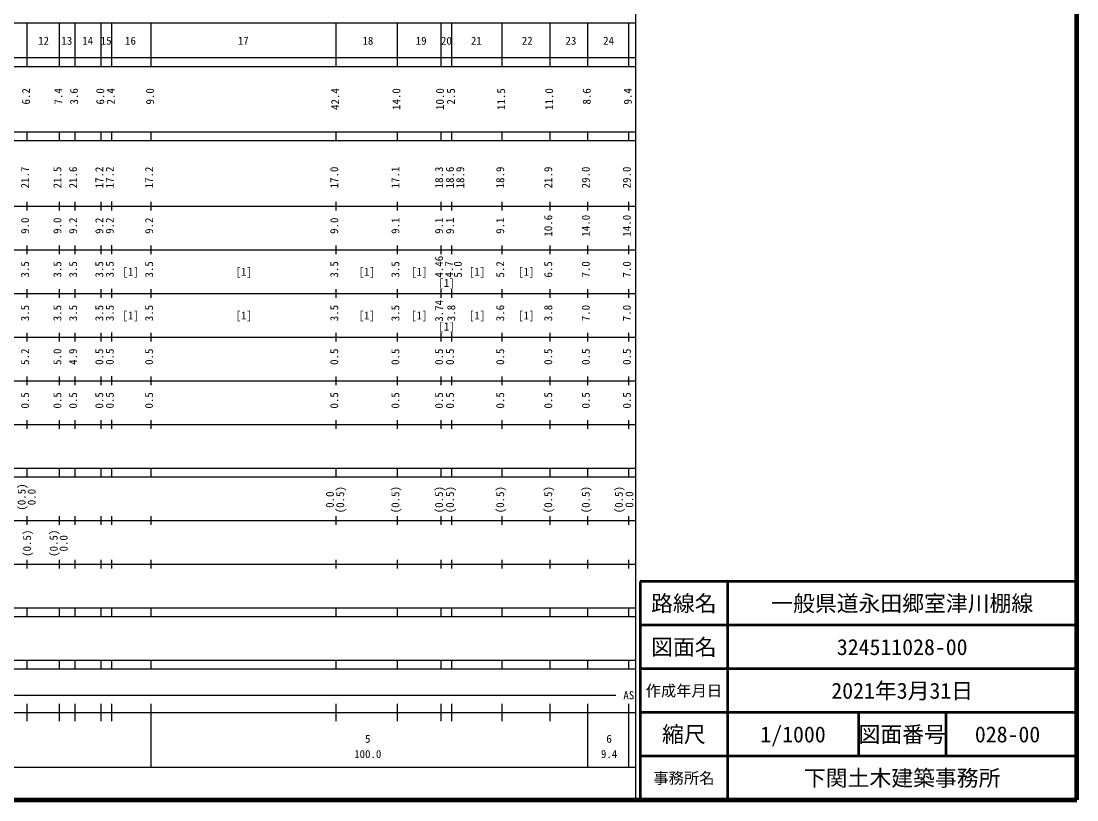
# Model space of a CAD drawing. Units: millimetres on the paper, enlarged 1000 times. Extents: x 40000 to 680000, y 20000 to 380000.
# Drawn here: x 438237 to 680000, y 20000 to 198365 of the extents above; entities that cross this region are included whole.
import ezdxf
from ezdxf.enums import TextEntityAlignment as Align

# ---------------------------------------------------------------- set-up
doc = ezdxf.new("R2010")
doc.units = ezdxf.units.MM
doc.header["$LTSCALE"] = 1000
for name, color, linetype, lineweight in [('M-TTL', 2, 'Continuous', 140), ('M-TTL-BAND', 7, 'Continuous', 25), ('M-TTL-FRAM', 2, 'Continuous', 50), ('M-TTL-LINE', 7, 'Continuous', 50)]:
    doc.layers.add(name, color=color, linetype=linetype, lineweight=lineweight)
doc.layers.add('M-TTL-TXT', color=7, linetype='Continuous')
doc.styles.add('ＭＳ ゴシック', font='')
doc.styles.get('ＭＳ ゴシック').set_extended_font_data('MS Gothic')

msp = doc.modelspace()

# ---------------------------------------------------------------- linework, layer by layer
at = {"layer": 'M-TTL'}
for p, q in [((680000, 20000), (680000, 380000)), ((40000, 20000), (680000, 20000))]:
    msp.add_line(p, q, dxfattribs=at)
at = {"layer": 'M-TTL-BAND'}
for p, q in [((579000, 20000), (579000, 370000)), ((68000, 198000), (579000, 198000)), ((439600, 188000), (439600, 198000)), ((447000, 188000), (447000, 198000)), ((450600, 188000), (450600, 198000)), ((456600, 188000), (456600, 198000)), ((459000, 188015), (459000, 198015)), ((468000, 188000), (468000, 198000)), ((510400, 188000), (510400, 198000)), ((524400, 188000), (524400, 198000)), ((534400, 188000), (534400, 198000)), ((536900, 188000), (536900, 198000)), ((548400, 188000), (548400, 198000)), ((559400, 188000), (559400, 198000)), ((568000, 188000), (568000, 198000)), ((577400, 188000), (577400, 198000)), ((40000, 190000), (579000, 190000)), ((40000, 188000), (579000, 188000)), ((40000, 173000), (579000, 173000)), ((439600, 171000), (439600, 173000)), ((447000, 171000), (447000, 173000)), ((450600, 171000), (450600, 173000)), ((456600, 171000), (456600, 173000)), ((459000, 171015), (459000, 173015)), ((468000, 171000), (468000, 173000)), ((510400, 171000), (510400, 173000)), ((524400, 171000), (524400, 173000)), ((534400, 171000), (534400, 173000)), ((536900, 171000), (536900, 173000)), ((548400, 171000), (548400, 173000)), ((559400, 171000), (559400, 173000)), ((568000, 171000), (568000, 173000)), ((577400, 171000), (577400, 173000)), ((40000, 171000), (579000, 171000)), ((40000, 156000), (579000, 156000)), ((439600, 155000), (439600, 157000)), ((447000, 155000), (447000, 157000)), ((450600, 155000), (450600, 157000)), ((456600, 155000), (456600, 157000)), ((459000, 155015), (459000, 157015)), ((468000, 155000), (468000, 157000)), ((510400, 155000), (510400, 157000)), ((524400, 155000), (524400, 157000)), ((534400, 155000), (534400, 157000)), ((536900, 155000), (536900, 157000)), ((548400, 155000), (548400, 157000)), ((559400, 155000), (559400, 157000)), ((568000, 155000), (568000, 157000)), ((577400, 155000), (577400, 157000)), ((46000, 146000), (579000, 146000)), ((439600, 145000), (439600, 147000)), ((447000, 145000), (447000, 147000)), ((450600, 145000), (450600, 147000)), ((456600, 145000), (456600, 147000)), ((459000, 145015), (459000, 147015)), ((468000, 145000), (468000, 147000)), ((510400, 145000), (510400, 147000)), ((524400, 145000), (524400, 147000)), ((534400, 145000), (534400, 147000)), ((536900, 145000), (536900, 147000)), ((548400, 145000), (548400, 147000)), ((559400, 145000), (559400, 147000)), ((568000, 145000), (568000, 147000)), ((577400, 145000), (577400, 147000)), ((52000, 136000), (579000, 136000)), ((439600, 135000), (439600, 137000)), ((447000, 135000), (447000, 137000)), ((450600, 135000), (450600, 137000)), ((456600, 135000), (456600, 137000)), ((459000, 135015), (459000, 137015)), ((468000, 135000), (468000, 137000)), ((510400, 135000), (510400, 137000)), ((524400, 135000), (524400, 137000)), ((534400, 135000), (534400, 137000)), ((536900, 135000), (536900, 137000)), ((548400, 135000), (548400, 137000)), ((559400, 135000), (559400, 137000)), ((568000, 135000), (568000, 137000)), ((577400, 135000), (577400, 137000)), ((46000, 126000), (579000, 126000)), ((439600, 125000), (439600, 127000)), ((447000, 125000), (447000, 127000)), ((450600, 125000), (450600, 127000)), ((456600, 125000), (456600, 127000)), ((459000, 125015), (459000, 127015)), ((468000, 125000), (468000, 127000)), ((510400, 125000), (510400, 127000)), ((524400, 125000), (524400, 127000)), ((534400, 125000), (534400, 127000)), ((536900, 125000), (536900, 127000)), ((548400, 125000), (548400, 127000)), ((559400, 125000), (559400, 127000)), ((568000, 125000), (568000, 127000)), ((577400, 125000), (577400, 127000)), ((439600, 115000), (439600, 117000)), ((447000, 115000), (447000, 117000)), ((450600, 115000), (450600, 117000)), ((456600, 115000), (456600, 117000)), ((459000, 115015), (459000, 117015)), ((468000, 115000), (468000, 117000)), ((510400, 115000), (510400, 117000)), ((524400, 115000), (524400, 117000)), ((534400, 115000), (534400, 117000)), ((536900, 115000), (536900, 117000)), ((548400, 115000), (548400, 117000)), ((559400, 115000), (559400, 117000)), ((568000, 115000), (568000, 117000)), ((577400, 115000), (577400, 117000)), ((52000, 116000), (579000, 116000)), ((439600, 105000), (439600, 107000)), ((447000, 105000), (447000, 107000)), ((450600, 105000), (450600, 107000)), ((456600, 105000), (456600, 107000)), ((459000, 105015), (459000, 107015)), ((468000, 105000), (468000, 107000)), ((510400, 105000), (510400, 107000)), ((524400, 105000), (524400, 107000)), ((534400, 105000), (534400, 107000)), ((536900, 105000), (536900, 107000)), ((548400, 105000), (548400, 107000)), ((559400, 105000), (559400, 107000)), ((568000, 105000), (568000, 107000)), ((577400, 105000), (577400, 107000)), ((46000, 106000), (579000, 106000)), ((40000, 96000), (579000, 96000)), ((439600, 94000), (439600, 96000)), ((447000, 94000), (447000, 96000)), ((450600, 94000), (450600, 96000)), ((456600, 94000), (456600, 96000)), ((459000, 94015), (459000, 96015)), ((468000, 94000), (468000, 96000)), ((510400, 94000), (510400, 96000)), ((524400, 94000), (524400, 96000)), ((534400, 94000), (534400, 96000)), ((536900, 94000), (536900, 96000)), ((548400, 94000), (548400, 96000)), ((559400, 94000), (559400, 96000)), ((568000, 94000), (568000, 96000)), ((577400, 94000), (577400, 96000)), ((40000, 94000), (579000, 94000)), ((439600, 83000), (439600, 85000)), ((447000, 83000), (447000, 85000)), ((450600, 83000), (450600, 85000)), ((456600, 83000), (456600, 85000)), ((459000, 83015), (459000, 85015)), ((468000, 83000), (468000, 85000)), ((510400, 83000), (510400, 85000)), ((524400, 83000), (524400, 85000)), ((534400, 83000), (534400, 85000)), ((536900, 83000), (536900, 85000)), ((548400, 83000), (548400, 85000)), ((559400, 83000), (559400, 85000)), ((568000, 83000), (568000, 85000)), ((577400, 83000), (577400, 85000)), ((49000, 84000), (579000, 84000)), ((439600, 73000), (439600, 75000)), ((447000, 73000), (447000, 75000)), ((450600, 73000), (450600, 75000)), ((456600, 73000), (456600, 75000)), ((459000, 73015), (459000, 75015)), ((468000, 73000), (468000, 75000)), ((510400, 73000), (510400, 75000)), ((524400, 73000), (524400, 75000)), ((534400, 73000), (534400, 75000)), ((536900, 73000), (536900, 75000)), ((548400, 73000), (548400, 75000)), ((559400, 73000), (559400, 75000)), ((568000, 73000), (568000, 75000)), ((577400, 73000), (577400, 75000)), ((40000, 74000), (579000, 74000)), ((40000, 64000), (579000, 64000)), ((439600, 62000), (439600, 64000)), ((447000, 62000), (447000, 64000)), ((450600, 62000), (450600, 64000)), ((456600, 62000), (456600, 64000)), ((459000, 62015), (459000, 64015)), ((468000, 62000), (468000, 64000)), ((510400, 62000), (510400, 64000)), ((524400, 62000), (524400, 64000)), ((534400, 62000), (534400, 64000)), ((536900, 62000), (536900, 64000)), ((548400, 62000), (548400, 64000)), ((559400, 62000), (559400, 64000)), ((568000, 62000), (568000, 64000)), ((577400, 62000), (577400, 64000)), ((40000, 62000), (579000, 62000)), ((40000, 52000), (579000, 52000)), ((439600, 50000), (439600, 52000)), ((447000, 50000), (447000, 52000)), ((450600, 50000), (450600, 52000)), ((456600, 50000), (456600, 52000)), ((459000, 50015), (459000, 52015)), ((468000, 50000), (468000, 52000)), ((510400, 50000), (510400, 52000)), ((524400, 50000), (524400, 52000)), ((534400, 50000), (534400, 52000)), ((536900, 50000), (536900, 52000)), ((548400, 50000), (548400, 52000)), ((559400, 50000), (559400, 52000)), ((568000, 50000), (568000, 52000)), ((577400, 50000), (577400, 52000)), ((40000, 50000), (579000, 50000)), ((71000, 44000), (574400, 44000)), ((439600, 38000), (439600, 42000)), ((447000, 38000), (447000, 42000)), ((450600, 38000), (450600, 42000)), ((456600, 38000), (456600, 42000)), ((459000, 38015), (459000, 42015)), ((468000, 27500), (468000, 42000)), ((510400, 38000), (510400, 42000)), ((524400, 38000), (524400, 42000)), ((534400, 38000), (534400, 42000)), ((536900, 38000), (536900, 42000)), ((548400, 38000), (548400, 42000)), ((559400, 38000), (559400, 42000)), ((568000, 27500), (568000, 42000)), ((577400, 27500), (577400, 42000)), ((40000, 40000), (579000, 40000)), ((68000, 27500), (579000, 27500))]:
    msp.add_line(p, q, dxfattribs=at)
at = {"layer": 'M-TTL-FRAM'}
for p, q in [((680000, 70000), (580000, 70000)), ((580000, 70000), (580000, 20000))]:
    msp.add_line(p, q, dxfattribs=at)
at = {"layer": 'M-TTL-LINE'}
for p, q in [((600000, 70000), (600000, 20000)), ((680000, 60000), (580000, 60000)), ((680000, 50000), (580000, 50000)), ((680000, 40000), (580000, 40000)), ((630000, 40000), (630000, 30000)), ((650000, 40000), (650000, 30000)), ((680000, 30000), (580000, 30000))]:
    msp.add_line(p, q, dxfattribs=at)

# ---------------------------------------------------------------- texts
at = {"layer": 'M-TTL-BAND', "style": 'ＭＳ ゴシック'}
for s, p in [('12', (443377, 192405)), ('13', (448705, 192405)), ('14', (453472, 192405)), ('15', (457713, 192405)), ('16', (463290, 192405)), ('17', (489102, 192405)), ('18', (517652, 192405)), ('19', (529850, 192405)), ('20', (535632, 192405)), ('21', (542501, 192405)), ('22', (554135, 192405)), ('23', (564137, 192405)), ('24', (572764, 192405)), ('[1]', (463296, 139500)), ('[1]', (489216, 139500)), ('[1]', (517400, 139500)), ('[1]', (529400, 139500)), ('[1]', (542650, 139500)), ('[1]', (553900, 139500)), ('[1]', (535650, 136933)), ('[1]', (463296, 129500)), ('[1]', (489216, 129500)), ('[1]', (517400, 129500)), ('[1]', (529400, 129500)), ('[1]', (542650, 129500)), ('[1]', (553900, 129500)), ('[1]', (535650, 126952)), ('AS', (577400, 42500)), ('5', (517613, 32523)), ('6', (572883, 32523)), ('100.0', (517613, 29033)), ('9.4', (572883, 29033))]:
    msp.add_text(s, height=1833, dxfattribs=at).set_placement(p, align=Align.BOTTOM_CENTER)
for s, p in [('6.2', (439350, 183000)), ('7.4', (446750, 183000)), ('3.6', (450350, 183000)), ('6.0', (456350, 183000)), ('2.4', (458750, 183015)), ('9.0', (467750, 183000)), ('42.4', (510150, 183000)), ('14.0', (524150, 183000)), ('10.0', (534150, 183000)), ('2.5', (536650, 183000)), ('11.5', (548150, 183000)), ('11.0', (559150, 183000)), ('8.6', (567750, 183000)), ('9.4', (577150, 183000)), ('(0.5)', (438350, 92482)), ('(0.5)', (439600, 81889)), ('(0.5)', (445674, 81889))]:
    msp.add_text(s, height=1833, rotation=90, dxfattribs=at).set_placement(p, align=Align.MIDDLE_RIGHT)
for s, p in [('21.7', (440600, 162549)), ('21.5', (448000, 162549)), ('21.6', (451600, 162549)), ('17.2', (457600, 162549)), ('17.2', (460000, 162564)), ('17.2', (469000, 162549)), ('17.0', (511400, 162549)), ('17.1', (525400, 162549)), ('18.3', (535400, 162549)), ('18.6', (537883, 162549)), ('18.9', (540253, 162549)), ('18.9', (549400, 162549)), ('21.9', (560400, 162549)), ('29.0', (569000, 162549)), ('29.0', (578400, 162549)), ('9.0', (440600, 151500)), ('9.0', (448000, 151500)), ('9.2', (451600, 151500)), ('9.2', (457600, 151500)), ('9.2', (460000, 151515)), ('9.2', (469000, 151500)), ('9.0', (511400, 151500)), ('9.1', (525400, 151500)), ('9.1', (535400, 151500)), ('9.1', (537900, 151500)), ('9.1', (549400, 151500)), ('10.6', (560400, 151500)), ('14.0', (569000, 151500)), ('14.0', (578400, 151500)), ('3.5', (440600, 141500)), ('3.5', (448000, 141500)), ('3.5', (451600, 141500)), ('3.5', (457600, 141500)), ('3.5', (460000, 141515)), ('3.5', (469000, 141500)), ('3.5', (511400, 141500)), ('3.5', (525400, 141500)), ('4.46', (535400, 142121)), ('4.7', (537685, 141525)), ('5.0', (539704, 141500)), ('5.2', (549400, 141500)), ('6.5', (560400, 141500)), ('7.0', (569000, 141500)), ('7.0', (578400, 141500)), ('3.5', (440600, 131500)), ('3.5', (448000, 131500)), ('3.5', (451600, 131500)), ('3.5', (457600, 131500)), ('3.5', (460000, 131515)), ('3.5', (469000, 131500)), ('3.5', (511400, 131500)), ('3.5', (525400, 131500)), ('3.74', (535400, 132014)), ('3.8', (538187, 131500)), ('3.6', (549400, 131500)), ('3.8', (560400, 131500)), ('7.0', (569000, 131500)), ('7.0', (578400, 131500)), ('5.2', (440600, 121500)), ('5.0', (448000, 121500)), ('4.9', (451600, 121500)), ('0.5', (457600, 121500)), ('0.5', (460000, 121515)), ('0.5', (469000, 121500)), ('0.5', (511400, 121500)), ('0.5', (525400, 121500)), ('0.5', (535400, 121500)), ('0.5', (537900, 121500)), ('0.5', (549400, 121500)), ('0.5', (560400, 121500)), ('0.5', (569000, 121500)), ('0.5', (578400, 121500)), ('0.5', (440600, 111500)), ('0.5', (448000, 111500)), ('0.5', (451600, 111500)), ('0.5', (457600, 111500)), ('0.5', (460000, 111515)), ('0.5', (469000, 111500)), ('0.5', (511400, 111500)), ('0.5', (525400, 111500)), ('0.5', (535400, 111500)), ('0.5', (537900, 111500)), ('0.5', (549400, 111500)), ('0.5', (560400, 111500)), ('0.5', (569000, 111500)), ('0.5', (578400, 111500)), ('0.0', (442100, 89357)), ('0.0', (510400, 88764)), ('(0.5)', (512770, 88764)), ('(0.5)', (525400, 88764)), ('(0.5)', (535400, 88764)), ('(0.5)', (537900, 88764)), ('(0.5)', (549400, 88764)), ('(0.5)', (560400, 88764)), ('(0.5)', (569000, 88764)), ('(0.5)', (576571, 88764)), ('0.0', (578986, 88794)), ('0.0', (449424, 78764))]:
    msp.add_text(s, height=1833, rotation=90, dxfattribs=at).set_placement(p, align=Align.BOTTOM_CENTER)
at = {"layer": 'M-TTL-TXT', "style": 'ＭＳ ゴシック'}
for s, height, p in [('路線名', 3666, (590000, 65000)), ('路線名', 3666, (590000, 65000)), ('一般県道永田郷室津川棚線', 3666, (640000, 65000)), ('図面名', 3666, (590000, 55000)), ('図面名', 3666, (590000, 55000)), ('324511028-00', 3666, (640000, 55000)), ('作成年月日', 2566, (590000, 45000)), ('作成年月日', 2566, (590000, 45000)), ('2021年3月31日', 3666, (640000, 45000)), ('縮尺', 3666, (590000, 35000)), ('縮尺', 3666, (590000, 35000)), ('1/1000', 3666, (615000, 35000)), ('図面番号', 3666, (640000, 35000)), ('図面番号', 3666, (640000, 35000)), ('028-00', 3666, (664125, 35000)), ('事務所名', 2566, (590000, 25000)), ('事務所名', 2566, (590000, 25000)), ('下関土木建築事務所', 3666, (640000, 25000))]:
    msp.add_text(s, height=height, dxfattribs=at).set_placement(p, align=Align.MIDDLE_CENTER)

doc.saveas('drawing.dxf')
